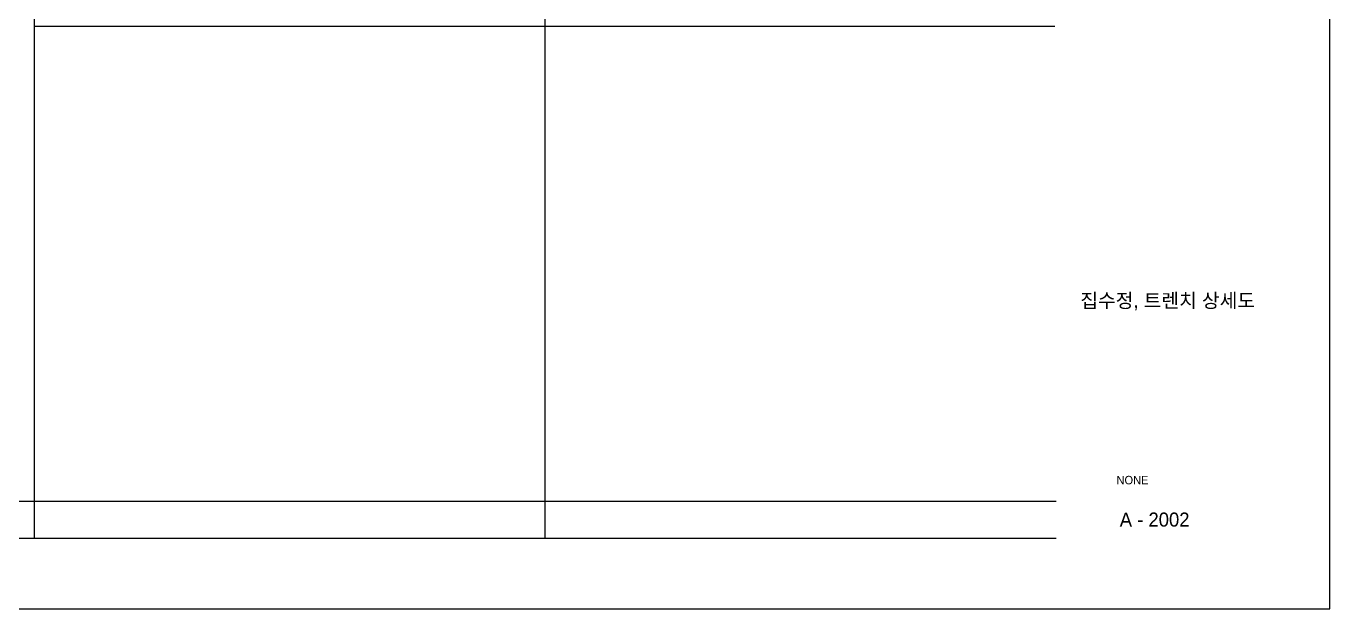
# Model space of a CAD drawing. Header units: millimetres. Extents: x 190 to 16800, y 0 to 5940.
# Drawn here: x 12180 to 16800, y 0 to 2068 of the extents above; entities that cross this region are included whole.
import ezdxf
from ezdxf.enums import TextEntityAlignment as Align

# ---------------------------------------------------------------- set-up
doc = ezdxf.new("R2010")
doc.units = ezdxf.units.MM
for name, color, linetype in [('4A.TEC FORM-TEXT', 3, 'Continuous'), ('4A.TEC TEXT 2', 3, 'Continuous'), ('9', 9, 'Continuous')]:
    doc.layers.add(name, color=color, linetype=linetype)
doc.styles.add('나눔고딕', font='')
doc.styles.add('돋움', font='')
doc.styles.get('나눔고딕').set_extended_font_data('Dotum')
doc.styles.get('돋움').set_extended_font_data('Dotum')

msp = doc.modelspace()

# ---------------------------------------------------------------- linework, layer by layer
msp.add_lwpolyline([(8400, 0), (16800, 0), (16800, 5940), (8400, 5940)], close=True)
at = {"layer": '9'}
for p, q in [((12209.9, 250.9), (12209.9, 5700.9)), ((14019.9, 250.9), (14019.9, 3884.3)), ((12209.9, 2067.6), (15825, 2067.6)), ((15825, 380.9), (8585, 380.9)), ((15829.9, 380.9), (8589.9, 380.9)), ((8589.9, 250.9), (15829.9, 250.9))]:
    msp.add_line(p, q, dxfattribs=at)

# ---------------------------------------------------------------- texts
at = {"layer": '4A.TEC FORM-TEXT', "style": '돋움'}
msp.add_text('A - 2002', height=50, dxfattribs=at).set_placement((16178.9, 292), align=Align.CENTER)
at = {"layer": '4A.TEC TEXT 2', "style": '나눔고딕'}
for s, height, p in [('집수정, 트렌치 상세도', 50, (16225.1, 1068.7)), ('NONE', 30, (16100.5, 442))]:
    msp.add_text(s, height=height, dxfattribs=at).set_placement(p, align=Align.CENTER)

doc.saveas('drawing.dxf')
